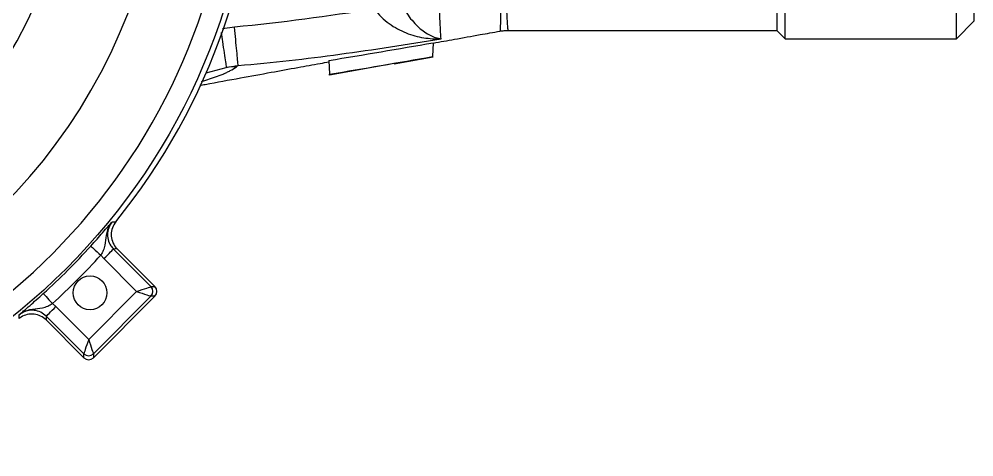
# Model space of a CAD drawing. Header units: inches. Extents: x -0.9 to 9.06, y 0 to 7.13.
# Drawn here: x 3.546 to 5.192, y 1.28 to 2.035 of the extents above; entities that cross this region are included whole.
import ezdxf

# ---------------------------------------------------------------- set-up
doc = ezdxf.new("R2010")
doc.units = ezdxf.units.IN
doc.header["$MEASUREMENT"] = 0
doc.layers.add('NETAFIM-L-DETL-013M', color=1, linetype='Continuous')

msp = doc.modelspace()

# ---------------------------------------------------------------- linework, layer by layer
at = {"layer": 'NETAFIM-L-DETL-013M'}
for p, q in [((4.8665, 2.0008), (4.8665, 2.7736)), ((5.1617, 2.0008), (5.1617, 2.7736)), ((4.852, 2.7591), (4.852, 2.0153)), ((5.1919, 2.7434), (5.1919, 2.031)), ((5.1617, 2.0008), (5.1919, 2.031)), ((3.9174, 2.0207), (3.8966, 2.0182)), ((4.3892, 2.0153), (4.852, 2.0153)), ((4.852, 2.0153), (4.8665, 2.0008)), ((4.2598, 1.994), (4.2585, 1.9701)), ((4.8665, 2.0008), (5.1617, 2.0008)), ((4.0801, 1.9635), (4.0814, 1.9399)), ((4.1928, 1.9578), (4.2601, 1.9699)), ((3.8684, 1.9424), (3.9033, 1.9516)), ((4.1928, 1.958), (4.0814, 1.9381)), ((3.8608, 1.927), (3.8647, 1.9282)), ((3.8647, 1.9282), (3.8981, 1.9401)), ((3.8981, 1.9401), (3.8981, 1.9401)), ((3.8981, 1.9401), (3.8981, 1.9401)), ((3.7063, 1.685), (3.7074, 1.6851)), ((3.7074, 1.6851), (3.7128, 1.6853)), ((3.6697, 1.6435), (3.6701, 1.6432)), ((3.6701, 1.6432), (3.6711, 1.6423)), ((3.6711, 1.6423), (3.6727, 1.6408)), ((3.6727, 1.6408), (3.6749, 1.6389)), ((3.6749, 1.6389), (3.6775, 1.6365)), ((3.6775, 1.6365), (3.6805, 1.6339)), ((3.6805, 1.6339), (3.6837, 1.631)), ((3.6837, 1.631), (3.687, 1.628)), ((3.6985, 1.6281), (3.7013, 1.631)), ((3.7013, 1.631), (3.7038, 1.6334)), ((3.7038, 1.6334), (3.7058, 1.6355)), ((3.7058, 1.6355), (3.7074, 1.637)), ((3.7074, 1.637), (3.7083, 1.638)), ((3.7083, 1.638), (3.7087, 1.6383)), ((3.7117, 1.6385), (3.7087, 1.6383)), ((3.7087, 1.6383), (3.7735, 1.5736)), ((3.7153, 1.6387), (3.7117, 1.6385)), ((3.7153, 1.6387), (3.7803, 1.5736)), ((3.6923, 1.6219), (3.687, 1.628)), ((3.6923, 1.6219), (3.6954, 1.6251)), ((3.7488, 1.5654), (3.6923, 1.6219)), ((3.6954, 1.6251), (3.6985, 1.6281)), ((3.6661, 1.4826), (3.7488, 1.5654)), ((3.7488, 1.5654), (3.7536, 1.567)), ((3.7488, 1.5654), (3.7536, 1.5638)), ((3.7536, 1.567), (3.7581, 1.5685)), ((3.7536, 1.5638), (3.7581, 1.5623)), ((3.7581, 1.5685), (3.7624, 1.5699)), ((3.7624, 1.5699), (3.7661, 1.5711)), ((3.7661, 1.5711), (3.7692, 1.5722)), ((3.7692, 1.5722), (3.7715, 1.5729)), ((3.7715, 1.5729), (3.7729, 1.5734)), ((3.7729, 1.5734), (3.7735, 1.5736)), ((3.7735, 1.5736), (3.7803, 1.5736)), ((3.5879, 1.5617), (3.5883, 1.5613)), ((3.5883, 1.5613), (3.5892, 1.5603)), ((3.5892, 1.5603), (3.5906, 1.5587)), ((3.5906, 1.5587), (3.5926, 1.5565)), ((3.5926, 1.5565), (3.5949, 1.5539)), ((3.5949, 1.5539), (3.5976, 1.551)), ((3.5976, 1.551), (3.6005, 1.5478)), ((3.6005, 1.5478), (3.6035, 1.5444)), ((3.7735, 1.5572), (3.6743, 1.458)), ((3.7803, 1.5572), (3.6743, 1.4511)), ((3.7581, 1.5623), (3.7624, 1.5609)), ((3.7624, 1.5609), (3.7661, 1.5596)), ((3.7661, 1.5596), (3.7692, 1.5586)), ((3.7692, 1.5586), (3.7715, 1.5578)), ((3.7715, 1.5578), (3.7729, 1.5573)), ((3.7729, 1.5573), (3.7735, 1.5572)), ((3.7803, 1.5572), (3.7735, 1.5572)), ((3.6005, 1.5301), (3.6033, 1.5329)), ((3.6033, 1.5329), (3.6064, 1.536)), ((3.6035, 1.5444), (3.6095, 1.5392)), ((3.6064, 1.536), (3.6095, 1.5392)), ((3.6095, 1.5392), (3.6661, 1.4826)), ((3.5462, 1.5203), (3.5464, 1.5251)), ((3.5462, 1.5186), (3.5462, 1.5203)), ((3.5929, 1.5197), (3.5927, 1.5162)), ((3.6578, 1.4511), (3.5927, 1.5162)), ((3.5931, 1.5227), (3.5929, 1.5197)), ((3.5931, 1.5227), (3.5935, 1.5231)), ((3.6578, 1.458), (3.5931, 1.5227)), ((3.5935, 1.5231), (3.5944, 1.5241)), ((3.5944, 1.5241), (3.596, 1.5256)), ((3.596, 1.5256), (3.598, 1.5276)), ((3.598, 1.5276), (3.6005, 1.5301)), ((3.6661, 1.4826), (3.6645, 1.4779)), ((3.6661, 1.4826), (3.6676, 1.4779)), ((3.6603, 1.4654), (3.6593, 1.4623)), ((3.6615, 1.4691), (3.6603, 1.4654)), ((3.6629, 1.4733), (3.6615, 1.4691)), ((3.6645, 1.4779), (3.6629, 1.4733)), ((3.6676, 1.4779), (3.6692, 1.4733)), ((3.6692, 1.4733), (3.6706, 1.4691)), ((3.6706, 1.4691), (3.6718, 1.4654)), ((3.6718, 1.4654), (3.6728, 1.4623)), ((3.658, 1.4585), (3.6578, 1.458)), ((3.6578, 1.4511), (3.6578, 1.458)), ((3.6585, 1.46), (3.658, 1.4585)), ((3.6593, 1.4623), (3.6585, 1.46)), ((3.6728, 1.4623), (3.6736, 1.46)), ((3.6736, 1.46), (3.6741, 1.4585)), ((3.6741, 1.4585), (3.6743, 1.458)), ((3.6743, 1.458), (3.6743, 1.4511))]:
    msp.add_line(p, q, dxfattribs=at)
for centre, radius in [((2.8443, 2.3872), 1.107), ((2.8443, 2.3872), 0.7415), ((3.6685, 1.5629), 0.0291)]:
    msp.add_circle(centre, radius, dxfattribs=at)
for centre, radius, start, end in [((2.8443, 2.3872), 1.0721, 195.8283, 164.1717), ((2.8443, 2.3872), 0.7996, 191.741, 168.259), ((2.8443, 2.3872), 0.7286, 281.9682, 78.0318), ((2.8443, 2.3872), 1.1167, 321.0558, 38.9442), ((2.8443, 2.3872), 0.953, 208.5215, 350.1599), ((2.8443, 2.3872), 1.111, 312.015, 317.985), ((2.8443, 2.3872), 1.1343, 312.015, 317.985), ((3.7652, 1.5654), 0.0116, 315.0197, 44.9803), ((3.6661, 1.4662), 0.0116, 225.0197, 314.9803)]:
    msp.add_arc(centre, radius, start, end, dxfattribs=at)
for centre, major_axis in [((3.7721, 1.5654), (-0.0116, 0)), ((3.6661, 1.4593), (0, 0.0116))]:
    msp.add_ellipse(centre, major_axis=major_axis, ratio=0.999695, start_param=2.356347, end_param=3.926839, dxfattribs=at)
for points, knots in [([(4.3744, 2.2486), (4.3746, 2.2307), (4.3749, 2.195), (4.3755, 2.1454), (4.3759, 2.1006), (4.376, 2.0631), (4.3759, 2.035), (4.3755, 2.0189), (4.3751, 2.0122), (4.375, 2.0141), (4.375, 2.0141)], [0, 0, 0, 0, 0.132904, 0.265118, 0.4118, 0.557791, 0.70441, 0.850494, 0.997272, 1, 1, 1, 1]), ([(4.3892, 2.0153), (4.3892, 2.0153), (4.3891, 2.0147), (4.3889, 2.0165), (4.3885, 2.0211), (4.3879, 2.0307), (4.387, 2.0458), (4.386, 2.0631), (4.3849, 2.0815), (4.3838, 2.1007), (4.3826, 2.123), (4.3812, 2.1491), (4.3798, 2.1796), (4.3784, 2.215), (4.3775, 2.2411), (4.377, 2.2545)], [0, 0, 0, 0, 0.00118, 0.075136, 0.145934, 0.247897, 0.344245, 0.434979, 0.502936, 0.573785, 0.647526, 0.724159, 0.810824, 0.902771, 1, 1, 1, 1]), ([(4.2736, 2.0009), (4.2732, 2.0046), (4.2728, 2.0103), (4.2722, 2.0219), (4.272, 2.0263), (4.2715, 2.0361), (4.2712, 2.0415), (4.2705, 2.0589), (4.2699, 2.0722), (4.2691, 2.0947), (4.2689, 2.1027), (4.2683, 2.1194), (4.268, 2.128), (4.2678, 2.137)], [0, 0, 0, 0, 0.25, 0.25, 0.375, 0.375, 0.5, 0.5, 0.75, 0.75, 0.875, 0.875, 1, 1, 1, 1]), ([(4.2002, 2.071), (4.2025, 2.0654), (4.2051, 2.0602), (4.2105, 2.0504), (4.2135, 2.0458), (4.2225, 2.0331), (4.2289, 2.026), (4.2417, 2.0144), (4.2483, 2.01), (4.2578, 2.0052), (4.261, 2.0039), (4.2673, 2.002), (4.2705, 2.0013), (4.2736, 2.0009)], [0, 0, 0, 0, 0.125, 0.125, 0.25, 0.25, 0.5, 0.5, 0.75, 0.75, 0.875, 0.875, 1, 1, 1, 1]), ([(4.1589, 2.0521), (4.1624, 2.047), (4.1663, 2.0425), (4.1748, 2.0342), (4.1793, 2.0304), (4.1934, 2.0203), (4.2033, 2.015), (4.2233, 2.0071), (4.2335, 2.0043), (4.2486, 2.0018), (4.2536, 2.0013), (4.2611, 2.0008), (4.2636, 2.0008), (4.2686, 2.0008), (4.2711, 2.0008), (4.2736, 2.0009)], [0, 0, 0, 0, 0.125, 0.125, 0.25, 0.25, 0.5, 0.5, 0.75, 0.75, 0.875, 0.875, 0.9375, 0.9375, 1, 1, 1, 1]), ([(3.8942, 2.0115), (3.895, 2.0063), (3.8969, 1.9937), (3.8996, 1.9759), (3.902, 1.9599), (3.9029, 1.9544), (3.9033, 1.9516)], [0, 0, 0, 0, 0.192008, 0.461339, 0.730669, 1, 1, 1, 1]), ([(3.9238, 1.9547), (3.9236, 1.957), (3.9233, 1.9603), (3.9225, 1.9689), (3.9219, 1.9741), (3.9208, 1.9858), (3.9202, 1.9924), (3.9188, 2.0062), (3.9181, 2.0135), (3.9174, 2.0207)], [0, 0, 0, 0, 0.25, 0.25, 0.5, 0.5, 0.75, 0.75, 1, 1, 1, 1]), ([(4.2598, 1.9934), (4.272, 1.9956), (4.299, 2.0005), (4.3374, 2.0073), (4.3635, 2.012), (4.375, 2.014)], [0, 0, 0, 0, 0.31871, 0.70276, 1, 1, 1, 1]), ([(4.375, 2.014), (4.3773, 2.0144), (4.382, 2.0151), (4.3868, 2.0152), (4.3892, 2.0153)], [0, 0, 0, 0, 0.5, 1, 1, 1, 1]), ([(3.9238, 1.9547), (3.9824, 1.9597), (4.0409, 1.9664), (4.1574, 1.9822), (4.2155, 1.9913), (4.2736, 2.0009)], [0, 0, 0, 0, 0.5, 0.5, 1, 1, 1, 1]), ([(3.8575, 1.9206), (3.8607, 1.9211), (3.8845, 1.9255), (3.925, 1.9329), (3.9783, 1.9426), (4.0241, 1.951), (4.0573, 1.957), (4.0752, 1.9602), (4.0802, 1.9611)], [0, 0, 0, 0, 0.0422, 0.317129, 0.557342, 0.762774, 0.933015, 1, 1, 1, 1]), ([(3.8981, 1.9401), (3.8986, 1.9403), (3.8991, 1.9405), (3.9001, 1.941), (3.9017, 1.9417), (3.9052, 1.9434), (3.9081, 1.9449), (3.9137, 1.948), (3.9173, 1.9502), (3.9207, 1.9525)], [0, 0, 0, 0, 0.0625, 0.0625, 0.125, 0.25, 0.5, 0.5, 1, 1, 1, 1]), ([(3.6697, 1.6435), (3.6734, 1.6476), (3.6808, 1.6559), (3.6915, 1.668), (3.6994, 1.6771), (3.7038, 1.6822), (3.7059, 1.6845), (3.7063, 1.685), (3.7063, 1.685)], [0, 0, 0, 0, 0.217412, 0.435281, 0.723374, 0.938744, 0.99726, 1, 1, 1, 1]), ([(3.7063, 1.685), (3.7063, 1.685), (3.705, 1.6834), (3.7001, 1.6764), (3.6956, 1.6624), (3.6951, 1.6477), (3.6918, 1.6363), (3.6885, 1.6306), (3.687, 1.628)], [0, 0, 0, 0, 0.002944, 0.100942, 0.409913, 0.699368, 0.859454, 1, 1, 1, 1]), ([(3.7063, 1.685), (3.7047, 1.6827), (3.7008, 1.6771), (3.698, 1.6665), (3.6988, 1.6547), (3.7029, 1.645), (3.7071, 1.6402), (3.7087, 1.6383)], [0, 0, 0, 0, 0.168013, 0.397538, 0.627001, 0.856457, 1, 1, 1, 1]), ([(3.7128, 1.6853), (3.7106, 1.682), (3.7063, 1.6754), (3.7044, 1.6635), (3.7063, 1.6518), (3.7108, 1.6435), (3.7143, 1.6397), (3.7153, 1.6387)], [0, 0, 0, 0, 0.230205, 0.460411, 0.690586, 0.920753, 1, 1, 1, 1]), ([(3.5464, 1.5251), (3.5464, 1.5251), (3.547, 1.5256), (3.5493, 1.5276), (3.5543, 1.532), (3.5634, 1.54), (3.5756, 1.5506), (3.5838, 1.558), (3.5879, 1.5617)], [0, 0, 0, 0, 0.00274, 0.061256, 0.276626, 0.564719, 0.782588, 1, 1, 1, 1]), ([(3.5464, 1.5251), (3.5465, 1.5252), (3.5481, 1.5265), (3.555, 1.5314), (3.5691, 1.5358), (3.5838, 1.5363), (3.5951, 1.5396), (3.6008, 1.5429), (3.6035, 1.5444)], [0, 0, 0, 0, 0.002944, 0.100942, 0.409913, 0.699368, 0.859454, 1, 1, 1, 1]), ([(3.5931, 1.5227), (3.59, 1.5252), (3.584, 1.5302), (3.5723, 1.5334), (3.5605, 1.5327), (3.5518, 1.5291), (3.5475, 1.526), (3.5464, 1.5251)], [0, 0, 0, 0, 0.229619, 0.459213, 0.688771, 0.918339, 1, 1, 1, 1]), ([(3.5927, 1.5162), (3.5897, 1.5187), (3.5836, 1.5237), (3.572, 1.5268), (3.5601, 1.5261), (3.5515, 1.5226), (3.5473, 1.5194), (3.5462, 1.5186)], [0, 0, 0, 0, 0.230205, 0.460413, 0.690587, 0.920754, 1, 1, 1, 1])]:
    msp.add_open_spline(points, degree=3, knots=knots, dxfattribs=at)
for points in [[(4.1589, 2.0521), (4.0787, 2.0396), (3.9983, 2.0286), (3.9174, 2.0208)], [(4.0801, 1.9635), (4.1401, 1.9731), (4.2, 1.9835), (4.2598, 1.994)], [(4.0814, 1.9399), (4.1405, 1.9495), (4.1995, 1.9597), (4.2585, 1.9701)], [(3.9033, 1.9516), (3.9101, 1.9528), (3.917, 1.9539), (3.9238, 1.9547)], [(3.9207, 1.9525), (3.9149, 1.9524), (3.9091, 1.9521), (3.9033, 1.9516)], [(3.9238, 1.9547), (3.9228, 1.954), (3.9217, 1.9532), (3.9207, 1.9525)], [(4.0814, 1.9381), (4.0814, 1.9385), (4.0814, 1.9391), (4.0814, 1.9399)]]:
    msp.add_open_spline(points, degree=3, dxfattribs=at)

doc.saveas('drawing.dxf')
